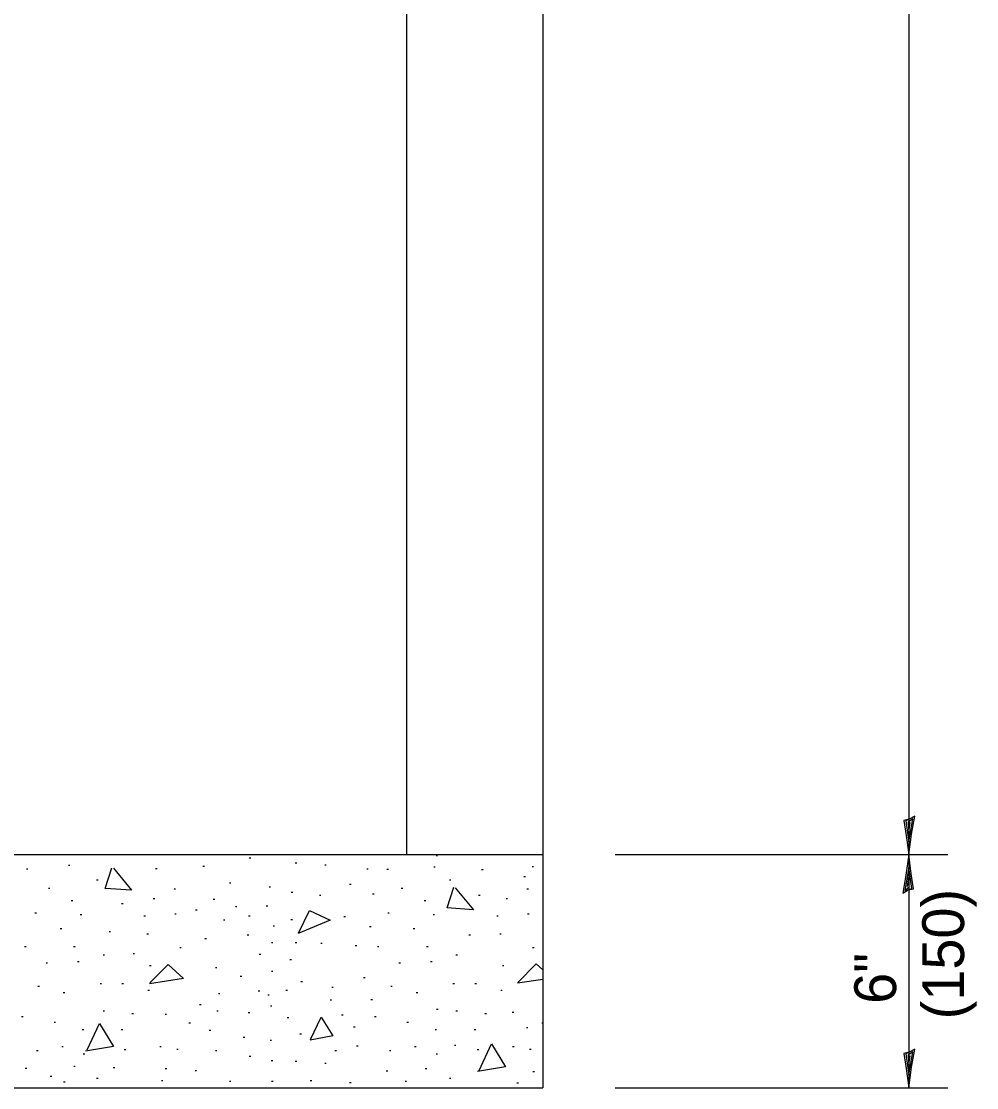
# Model space of a CAD drawing. Extents: x 40070 to 40750, y 78627 to 79067.
# Drawn here: x 40420 to 40474.8, y 78861.9 to 78923.1 of the extents above; entities that cross this region are included whole.
import ezdxf

# ---------------------------------------------------------------- set-up
doc = ezdxf.new("R2010")
doc.units = 0
for name, color, linetype in [('Design_EX_Roadway Dimensions', 7, 'Continuous'), ('Removal_Items', 7, 'Continuous'), ('Topo_Building', 7, 'Continuous')]:
    doc.layers.add(name, color=color, linetype=linetype)

msp = doc.modelspace()

# ---------------------------------------------------------------- linework, layer by layer
at = {"layer": 'Design_EX_Roadway Dimensions'}
for p, q in [((40470.907, 79002.437), (40470.907, 78875.252)), ((40454.056, 78875.252), (40473.157, 78875.252)), ((40470.907, 78875.252), (40470.907, 78861.866)), ((40454.056, 78861.866), (40473.157, 78861.866))]:
    msp.add_line(p, q, dxfattribs=at)
for points in [[(40470.935, 78877.284), (40470.632, 78877.215), (40470.763, 78876.357), (40470.907, 78875.252), (40471.069, 78876.431), (40471.249, 78877.466), (40470.935, 78877.284), (40470.736, 78877.193), (40470.908, 78875.996), (40471.138, 78877.304), (40470.878, 78877.112), (40470.914, 78876.56), (40470.995, 78877.089)], [(40470.877, 78873.221), (40471.18, 78873.29), (40471.049, 78874.148), (40470.907, 78875.252), (40470.745, 78874.073), (40470.563, 78873.039), (40470.877, 78873.221), (40471.078, 78873.312), (40470.905, 78874.509), (40470.676, 78873.2), (40470.934, 78873.393), (40470.898, 78873.944), (40470.817, 78873.416)], [(40470.935, 78863.897), (40470.632, 78863.828), (40470.763, 78862.97), (40470.907, 78861.866), (40471.069, 78863.043), (40471.249, 78864.078), (40470.935, 78863.897), (40470.736, 78863.805), (40470.908, 78862.608), (40471.138, 78863.918), (40470.878, 78863.724), (40470.914, 78863.174), (40470.995, 78863.702)]]:
    msp.add_lwpolyline(points, dxfattribs=at)
at = {"layer": 'Removal_Items'}
for p, q in [((40433.05, 78875.066), (40433.137, 78875.066)), ((40443.775, 78875.198), (40443.863, 78875.198)), ((40420.258, 78874.43), (40420.346, 78874.43)), ((40422.67, 78874.656), (40422.758, 78874.656)), ((40427.675, 78874.464), (40427.764, 78874.464)), ((40430.386, 78874.599), (40430.473, 78874.599)), ((40435.688, 78874.779), (40435.777, 78874.779)), ((40437.382, 78874.665), (40437.469, 78874.665)), ((40439.792, 78874.445), (40439.881, 78874.445)), ((40440.944, 78874.412), (40441.033, 78874.412)), ((40443.638, 78874.556), (40443.727, 78874.556)), ((40446.379, 78874.406), (40446.469, 78874.406)), ((40449.284, 78874.568), (40449.373, 78874.568)), ((40424.278, 78873.81), (40424.366, 78873.81)), ((40444.537, 78873.81), (40444.625, 78873.81)), ((40448.818, 78873.999), (40448.906, 78873.999)), ((40421.519, 78873.333), (40421.606, 78873.333)), ((40428.73, 78873.278), (40428.818, 78873.278)), ((40431.907, 78873.638), (40431.997, 78873.638)), ((40434.185, 78873.41), (40434.272, 78873.41)), ((40435.459, 78873.105), (40435.549, 78873.105)), ((40438.808, 78873.563), (40438.897, 78873.563)), ((40441.777, 78873.333), (40441.865, 78873.333)), ((40448.989, 78873.278), (40449.077, 78873.278)), ((40422.832, 78872.612), (40422.919, 78872.612)), ((40425.715, 78872.441), (40425.803, 78872.441)), ((40427.531, 78872.726), (40427.62, 78872.726)), ((40430.975, 78872.687), (40431.064, 78872.687)), ((40437.077, 78872.915), (40437.164, 78872.915)), ((40440.121, 78872.991), (40440.211, 78872.991)), ((40443.089, 78872.612), (40443.178, 78872.612)), ((40446.211, 78872.915), (40446.299, 78872.915)), ((40447.789, 78872.726), (40447.879, 78872.726)), ((40420.739, 78871.907), (40420.826, 78871.907)), ((40428.769, 78871.85), (40428.857, 78871.85)), ((40429.97, 78872.072), (40430.059, 78872.072)), ((40432.25, 78872.268), (40432.339, 78872.268)), ((40434.019, 78872.306), (40434.109, 78872.306)), ((40440.997, 78871.907), (40441.085, 78871.907)), ((40449.026, 78871.85), (40449.115, 78871.85)), ((40423.345, 78871.812), (40423.435, 78871.812)), ((40426.999, 78871.736), (40427.087, 78871.736)), ((40431.565, 78871.508), (40431.655, 78871.508)), ((40433.011, 78871.736), (40433.101, 78871.736)), ((40435.441, 78871.526), (40435.529, 78871.526)), ((40438.484, 78871.697), (40438.573, 78871.697)), ((40443.604, 78871.812), (40443.691, 78871.812)), ((40447.256, 78871.736), (40447.345, 78871.736)), ((40422.203, 78871.013), (40422.292, 78871.013)), ((40425.001, 78870.84), (40425.089, 78870.84)), ((40427.17, 78870.708), (40427.258, 78870.708)), ((40432.936, 78870.651), (40433.024, 78870.651)), ((40434.413, 78871.164), (40434.502, 78871.164)), ((40439.95, 78871.127), (40440.038, 78871.127)), ((40442.461, 78871.013), (40442.551, 78871.013)), ((40445.653, 78870.65), (40445.743, 78870.65)), ((40447.429, 78870.708), (40447.517, 78870.708)), ((40422.965, 78869.984), (40423.052, 78869.984)), ((40430.5, 78870.441), (40430.588, 78870.441)), ((40434.319, 78870.213), (40434.406, 78870.213)), ((40435.688, 78870.213), (40435.777, 78870.213)), ((40437.152, 78870.176), (40437.241, 78870.176)), ((40439.132, 78870.023), (40439.221, 78870.023)), ((40443.223, 78869.984), (40443.311, 78869.984)), ((40420.148, 78869.966), (40420.237, 78869.966)), ((40424.659, 78869.49), (40424.747, 78869.49)), ((40426.381, 78869.565), (40426.469, 78869.565)), ((40429.054, 78869.909), (40429.141, 78869.909)), ((40433.62, 78869.528), (40433.708, 78869.528)), ((40440.407, 78869.966), (40440.496, 78869.966)), ((40444.916, 78869.49), (40445.005, 78869.49)), ((40449.313, 78869.909), (40449.4, 78869.909)), ((40421.386, 78869.034), (40421.474, 78869.034)), ((40423.193, 78869.109), (40423.282, 78869.109)), ((40427.323, 78868.881), (40427.41, 78868.881)), ((40431.109, 78868.766), (40431.197, 78868.766)), ((40435.384, 78869.223), (40435.472, 78869.223)), ((40441.643, 78869.034), (40441.732, 78869.034)), ((40443.451, 78869.109), (40443.541, 78869.109)), ((40447.58, 78868.881), (40447.669, 78868.881)), ((40432.535, 78868.272), (40432.624, 78868.272)), ((40434.319, 78868.557), (40434.406, 78868.557)), ((40439.608, 78868.196), (40439.695, 78868.196)), ((40420.909, 78867.702), (40420.999, 78867.702)), ((40424.486, 78867.854), (40424.575, 78867.854)), ((40425.743, 78867.854), (40425.83, 78867.854)), ((40436.011, 78867.968), (40436.101, 78867.968)), ((40437.781, 78867.644), (40437.869, 78867.644)), ((40441.168, 78867.702), (40441.256, 78867.702)), ((40444.745, 78867.854), (40444.834, 78867.854)), ((40446.001, 78867.854), (40446.089, 78867.854)), ((40422.374, 78867.341), (40422.463, 78867.341)), ((40427.227, 78867.474), (40427.315, 78867.474)), ((40431.28, 78867.284), (40431.368, 78867.284)), ((40433.563, 78867.435), (40433.653, 78867.435)), ((40434.109, 78867.207), (40434.197, 78867.207)), ((40435.154, 78867.474), (40435.243, 78867.474)), ((40440.026, 78866.94), (40440.115, 78866.94)), ((40442.633, 78867.341), (40442.722, 78867.341)), ((40447.484, 78867.474), (40447.573, 78867.474)), ((40430.195, 78866.642), (40430.284, 78866.642)), ((40434.26, 78866.567), (40434.349, 78866.567)), ((40437.685, 78866.909), (40437.775, 78866.909)), ((40443.805, 78866.378), (40443.895, 78866.378)), ((40419.977, 78865.958), (40420.066, 78865.958)), ((40424.659, 78866.282), (40424.746, 78866.282)), ((40426.313, 78866.129), (40426.402, 78866.129)), ((40428.217, 78866.097), (40428.307, 78866.097)), ((40431.185, 78866.282), (40431.272, 78866.282)), ((40432.993, 78866.186), (40433.081, 78866.186)), ((40435.231, 78865.901), (40435.319, 78865.901)), ((40438.351, 78866.054), (40438.441, 78866.054)), ((40440.235, 78865.958), (40440.325, 78865.958)), ((40444.916, 78866.282), (40445.005, 78866.282)), ((40446.571, 78866.129), (40446.661, 78866.129)), ((40448.141, 78866.208), (40448.23, 78866.208)), ((40421.842, 78865.634), (40421.93, 78865.634)), ((40423.459, 78865.215), (40423.547, 78865.215)), ((40425.704, 78865.215), (40425.793, 78865.215)), ((40429.586, 78865.596), (40429.675, 78865.596)), ((40430.747, 78865.178), (40430.836, 78865.178)), ((40439.036, 78865.368), (40439.125, 78865.368)), ((40442.101, 78865.634), (40442.189, 78865.634)), ((40443.718, 78865.215), (40443.805, 78865.215)), ((40445.963, 78865.215), (40446.05, 78865.215)), ((40448.959, 78865.323), (40449.049, 78865.323)), ((40449.844, 78865.596), (40449.893, 78865.596)), ((40432.706, 78864.759), (40432.795, 78864.759)), ((40434.241, 78864.588), (40434.331, 78864.588)), ((40435.954, 78864.968), (40436.042, 78864.968)), ((40420.834, 78863.997), (40420.922, 78863.997)), ((40422.28, 78864.227), (40422.368, 78864.227)), ((40425.875, 78864.056), (40425.964, 78864.056)), ((40427.912, 78864.227), (40428.001, 78864.227)), ((40428.883, 78864.074), (40428.971, 78864.074)), ((40431.109, 78863.997), (40431.197, 78863.997)), ((40437.971, 78863.997), (40438.06, 78863.997)), ((40439.209, 78864.264), (40439.297, 78864.264)), ((40441.093, 78863.997), (40441.181, 78863.997)), ((40442.539, 78864.227), (40442.626, 78864.227)), ((40444.822, 78864.302), (40444.909, 78864.302)), ((40446.133, 78864.056), (40446.223, 78864.056)), ((40448.17, 78864.227), (40448.258, 78864.227)), ((40449.14, 78864.074), (40449.229, 78864.074)), ((40423.516, 78863.808), (40423.604, 78863.808)), ((40433.05, 78863.675), (40433.137, 78863.675)), ((40434.314, 78863.432), (40434.403, 78863.432)), ((40435.688, 78863.39), (40435.777, 78863.39)), ((40437.382, 78863.274), (40437.469, 78863.274)), ((40443.775, 78863.808), (40443.863, 78863.808)), ((40420.19, 78862.982), (40420.279, 78862.982)), ((40422.974, 78863.096), (40423.063, 78863.096)), ((40425.241, 78863.016), (40425.329, 78863.016)), ((40428.223, 78862.97), (40428.311, 78862.97)), ((40429.937, 78862.859), (40430.026, 78862.859)), ((40440.913, 78862.826), (40441, 78862.826)), ((40443.146, 78862.961), (40443.235, 78862.961)), ((40449.325, 78862.787), (40449.415, 78862.787)), ((40421.62, 78862.52), (40421.708, 78862.52)), ((40422.385, 78862.196), (40422.475, 78862.196)), ((40424.278, 78862.419), (40424.366, 78862.419)), ((40428.007, 78862.283), (40428.097, 78862.283)), ((40431.907, 78862.248), (40431.997, 78862.248)), ((40434.329, 78862.236), (40434.418, 78862.236)), ((40436.552, 78862.277), (40436.641, 78862.277)), ((40438.808, 78862.172), (40438.897, 78862.172)), ((40441.993, 78862.232), (40442.083, 78862.232)), ((40444.537, 78862.419), (40444.625, 78862.419)), ((40448.41, 78862.139), (40448.498, 78862.139))]:
    msp.add_line(p, q, dxfattribs=at)
for points in [[(40425.251, 78874.467), (40426.292, 78873.204), (40424.785, 78873.315), (40425.163, 78874.49)], [(40444.874, 78873.354), (40445.917, 78872.09), (40444.411, 78872.202), (40444.787, 78873.377)], [(40435.874, 78870.74), (40436.516, 78872.048), (40437.691, 78871.493), (40435.859, 78870.713)], [(40427.333, 78867.884), (40428.397, 78868.947), (40429.283, 78868.128), (40427.314, 78867.84)], [(40448.461, 78867.915), (40449.524, 78868.979), (40449.893, 78868.64)], [(40449.893, 78868.085), (40448.443, 78867.872)], [(40436.561, 78864.636), (40437.181, 78865.922), (40437.847, 78864.836), (40436.549, 78864.59)], [(40423.741, 78864.03), (40424.45, 78865.56), (40425.247, 78864.23), (40423.652, 78863.964)], [(40446.25, 78862.859), (40446.959, 78864.387), (40447.756, 78863.058), (40446.161, 78862.791)]]:
    msp.add_lwpolyline(points, dxfattribs=at)
at = {"layer": 'Topo_Building'}
for p, q in [((40449.893, 78968.109), (40449.893, 78861.866)), ((40442.075, 78966.744), (40442.075, 78875.252)), ((40367.317, 78875.252), (40449.893, 78875.252)), ((40367.317, 78861.866), (40449.893, 78861.866))]:
    msp.add_line(p, q, dxfattribs=at)

# ---------------------------------------------------------------- texts
at = {"layer": 'Design_EX_Roadway Dimensions'}
for s, p in [('(150)', (40474.084, 78865.79)), (' 6"', (40470.184, 78865.79))]:
    msp.add_text(s, height=2.4, rotation=90, dxfattribs=at).set_placement(p)

doc.saveas('drawing.dxf')
